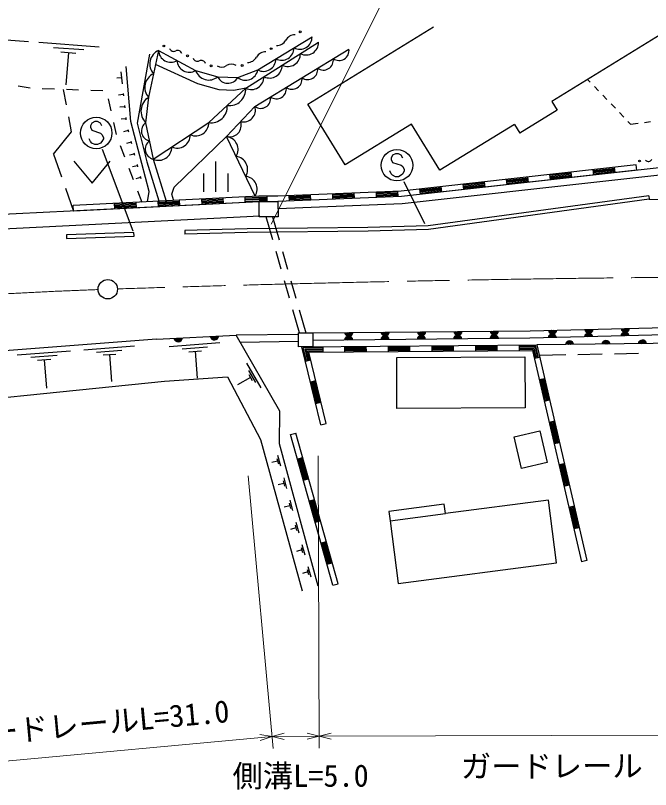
# Model space of a CAD drawing. Units: millimetres, scale not verified. Extents: x 40000 to 680000, y 20000 to 380000.
# Drawn here: x 463524 to 515922, y 252706 to 316581 of the extents above; entities that cross this region are included whole.
import ezdxf
from ezdxf.enums import TextEntityAlignment as Align

# ---------------------------------------------------------------- set-up
doc = ezdxf.new("R2010")
doc.units = ezdxf.units.MM
doc.header["$LTSCALE"] = 1000
doc.linetypes.add('CHAIN', pattern=[18.5, 12, -1.5, 3.5, -1.5])
for name, color, linetype, lineweight in [('M-BGD', 7, 'Continuous', 25), ('M-BMK', 2, 'CHAIN', 13), ('M-BMK-SRVR', 3, 'Continuous', 25), ('M-STR-HTXT', 7, 'Continuous', 13), ('M-STR-STRC', 7, 'Continuous', 25), ('M-STR-STRD', 7, 'Continuous', 25)]:
    doc.layers.add(name, color=color, linetype=linetype, lineweight=lineweight)
doc.styles.add('ＭＳ ゴシック', font='')
doc.styles.get('ＭＳ ゴシック').set_extended_font_data('MS Gothic')

msp = doc.modelspace()

# ---------------------------------------------------------------- linework, layer by layer
at = {"layer": 'M-BGD'}
for p, q in [((517786, 315659), (507771, 309489)), ((459881, 314801), (464590, 314443)), ((465446, 314378), (470435, 313999)), ((466668, 313950), (469163, 313761)), ((467267, 313570), (468514, 313476)), ((467890, 313523), (467688, 310862)), ((472220, 311939), (472326, 310945)), ((472273, 311442), (471875, 311400)), ((510729, 311311), (510945, 311086)), ((464735, 310580), (463751, 310759)), ((466731, 310492), (465732, 310523)), ((467723, 309208), (467476, 310469)), ((468730, 310430), (467731, 310461)), ((511292, 310725), (511638, 310365)), ((470729, 310369), (469730, 310400)), ((472421, 310050), (472023, 310007)), ((472410, 310149), (472431, 309950)), ((511985, 310004), (512331, 309644)), ((471412, 308716), (471194, 309692)), ((472515, 309155), (472536, 308956)), ((507771, 309489), (508213, 308773)), ((512677, 309283), (513024, 308922)), ((472526, 309055), (472128, 309013)), ((508213, 308773), (505131, 306875)), ((513370, 308562), (513717, 308201)), ((468160, 306967), (467914, 308227)), ((472631, 308061), (472234, 308019)), ((472621, 308160), (472642, 307961)), ((471847, 306764), (471629, 307740)), ((504690, 307591), (498549, 303808)), ((504690, 307591), (505131, 306875)), ((514063, 307841), (514280, 307615)), ((514280, 307615), (514916, 307697)), ((515412, 307761), (515908, 307824)), ((466674, 305149), (468160, 306967)), ((472820, 307082), (472433, 306980)), ((472794, 307178), (472845, 306985)), ((473073, 306114), (472686, 306013)), ((473048, 306211), (473099, 306017)), ((472548, 304892), (472190, 305825)), ((466674, 305149), (467327, 303269)), ((473327, 305147), (472940, 305045)), ((473301, 305244), (473352, 305050)), ((474898, 304725), (475948, 301257)), ((468343, 304551), (469843, 302751)), ((469843, 302751), (471343, 304551)), ((473580, 304180), (473193, 304078)), ((473555, 304276), (473606, 304083)), ((480038, 304529), (480038, 302029)), ((514750, 304253), (495348, 302092)), ((513011, 303607), (512961, 304054)), ((514800, 303806), (514750, 304253)), ((473265, 303025), (472907, 303958)), ((479038, 303529), (479038, 302029)), ((481038, 303529), (481038, 302029)), ((514800, 303806), (495382, 301643)), ((507595, 303456), (507644, 303009)), ((509393, 303566), (507605, 303367)), ((509403, 303477), (507614, 303277)), ((509433, 303208), (509383, 303655)), ((511172, 303855), (511222, 303407)), ((512971, 303964), (511182, 303765)), ((512981, 303875), (511192, 303676)), ((512991, 303786), (511202, 303586)), ((513001, 303696), (511212, 303497)), ((473834, 303212), (473447, 303111)), ((473809, 303309), (473859, 303116)), ((502238, 302769), (500449, 302570)), ((502278, 302411), (502228, 302858)), ((504017, 303058), (504066, 302610)), ((505816, 303167), (504027, 302968)), ((505826, 303078), (504037, 302879)), ((505836, 302989), (504047, 302789)), ((505845, 302899), (504057, 302700)), ((505855, 302810), (505806, 303257)), ((509413, 303387), (507624, 303188)), ((509423, 303298), (507634, 303098)), ((467655, 302324), (468308, 300443)), ((496861, 302261), (496911, 301813)), ((498660, 302370), (496871, 302171)), ((498670, 302281), (496881, 302082)), ((498680, 302192), (496891, 301992)), ((498700, 302013), (498650, 302460)), ((500439, 302659), (500489, 302212)), ((502248, 302680), (500459, 302480)), ((502258, 302590), (500469, 302391)), ((502268, 302501), (500479, 302301)), ((483610, 301659), (468286, 300893)), ((473982, 301158), (473624, 302091)), ((480689, 301062), (480666, 301512)), ((482486, 301152), (482464, 301601)), ((483613, 301569), (482468, 301512)), ((485164, 301680), (483610, 301659)), ((483613, 301569), (484280, 301578)), ((484285, 301218), (484279, 301668)), ((495348, 302092), (485164, 301680)), ((495382, 301643), (485176, 301230)), ((486078, 301717), (486096, 301267)), ((487880, 301700), (486082, 301627)), ((487884, 301610), (486085, 301537)), ((487887, 301520), (486089, 301447)), ((487895, 301340), (487876, 301790)), ((489675, 301862), (489693, 301413)), ((491477, 301845), (489679, 301772)), ((491481, 301755), (489682, 301683)), ((491484, 301665), (489686, 301593)), ((491488, 301576), (489690, 301503)), ((491492, 301486), (491473, 301935)), ((493272, 302008), (493290, 301558)), ((495074, 301991), (493276, 301918)), ((495078, 301901), (493279, 301828)), ((495081, 301811), (493283, 301738)), ((495085, 301721), (493287, 301648)), ((495089, 301631), (495071, 302081)), ((498690, 302102), (496901, 301903)), ((468308, 300443), (468286, 300893)), ((483624, 301209), (468308, 300443)), ((471677, 301062), (471700, 300613)), ((473480, 301062), (471682, 300972)), ((473484, 300972), (471686, 300882)), ((473489, 300882), (471691, 300792)), ((473498, 300703), (473475, 301152)), ((475273, 301242), (475295, 300792)), ((477075, 301242), (475277, 301152)), ((477080, 301152), (475282, 301062)), ((477084, 301062), (475286, 300972)), ((477089, 300972), (475291, 300882)), ((477093, 300882), (477071, 301332)), ((478868, 301422), (478891, 300972)), ((480671, 301422), (478873, 301332)), ((480675, 301332), (478877, 301242)), ((480680, 301242), (478882, 301152)), ((480684, 301152), (478886, 301062)), ((482473, 301422), (483616, 301479)), ((483618, 301389), (482477, 301332)), ((482482, 301242), (483621, 301299)), ((484281, 301488), (483616, 301479)), ((483618, 301389), (484282, 301398)), ((484284, 301308), (483621, 301299)), ((485176, 301230), (483624, 301209)), ((487891, 301430), (486092, 301357)), ((473493, 300792), (471695, 300703)), ((484762, 298054), (484216, 299960)), ((484727, 299967), (485276, 298058)), ((485450, 295651), (485037, 297093)), ((485552, 297097), (485967, 295656)), ((486138, 293247), (485725, 294689)), ((486243, 294695), (486658, 293253)), ((486958, 290380), (486413, 292286)), ((486934, 292292), (487483, 290384)), ((475171, 289862), (481723, 290193)), ((486879, 290263), (481723, 290193)), ((476207, 289274), (480393, 289593)), ((482056, 289616), (486882, 289701)), ((487159, 289249), (506537, 289392)), ((501473, 289354), (501476, 288904)), ((503276, 288918), (503273, 289368)), ((505073, 289381), (505076, 288931)), ((506537, 289392), (510663, 271604)), ((463660, 288585), (468052, 288919)), ((469152, 289003), (473337, 289322)), ((470220, 288804), (472312, 288963)), ((477275, 289075), (479367, 289234)), ((477819, 288836), (478866, 288915)), ((478342, 288876), (478512, 286643)), ((488717, 282814), (487159, 289249)), ((488874, 289171), (487273, 289160)), ((487534, 288083), (487273, 289160)), ((487387, 289070), (488875, 289081)), ((487387, 289070), (487621, 288105)), ((488875, 288991), (487501, 288981)), ((487708, 288126), (487501, 288981)), ((487616, 288892), (488876, 288901)), ((487616, 288892), (487796, 288147)), ((487730, 288803), (506181, 288939)), ((489154, 282920), (487730, 288803)), ((488873, 289261), (488877, 288811)), ((490673, 289275), (490677, 288825)), ((490674, 289185), (492474, 289198)), ((490675, 289095), (492475, 289108)), ((490675, 289005), (492475, 289018)), ((490676, 288915), (492476, 288928)), ((492477, 288838), (492473, 289288)), ((494273, 289301), (494276, 288851)), ((494274, 289211), (496074, 289224)), ((494274, 289121), (496074, 289134)), ((494275, 289031), (496075, 289044)), ((494276, 288941), (496076, 288954)), ((496076, 288864), (496073, 289314)), ((497873, 289328), (497876, 288878)), ((497874, 289238), (499674, 289251)), ((497874, 289148), (499674, 289161)), ((497875, 289058), (499675, 289071)), ((497876, 288968), (499676, 288981)), ((499676, 288891), (499673, 289341)), ((501474, 289264), (503274, 289278)), ((501474, 289174), (503274, 289188)), ((501475, 289084), (503275, 289098)), ((501476, 288994), (503276, 289008)), ((505074, 289291), (506466, 289301)), ((506395, 289211), (505074, 289201)), ((505075, 289111), (506323, 289120)), ((506252, 289030), (505075, 289021)), ((506181, 288939), (510224, 271502)), ((506252, 289030), (506425, 288282)), ((506513, 288302), (506323, 289120)), ((506395, 289211), (506601, 288322)), ((506688, 288343), (506466, 289301)), ((464780, 288375), (466976, 288543)), ((465351, 288124), (466449, 288208)), ((465900, 288166), (466079, 285824)), ((470764, 288564), (471810, 288644)), ((471287, 288604), (471457, 286372)), ((487446, 288062), (487883, 288168)), ((506776, 288363), (506338, 288261)), ((506730, 288562), (508938, 288601)), ((509937, 288618), (511937, 288653)), ((512937, 288671), (514937, 288706)), ((482598, 287878), (483766, 285855)), ((482755, 287294), (483339, 286283)), ((482766, 286964), (483058, 286458)), ((482912, 286711), (481834, 286088)), ((488307, 286419), (487870, 286313)), ((488381, 284585), (487957, 286334)), ((488468, 284606), (488045, 286355)), ((488556, 284627), (488132, 286376)), ((488643, 284648), (488220, 286398)), ((507183, 286610), (506744, 286508)), ((506832, 286528), (507239, 284775)), ((506920, 286549), (507326, 284795)), ((507007, 286569), (507414, 284815)), ((507095, 286589), (507502, 284836)), ((488293, 284563), (488731, 284669)), ((507151, 284754), (507589, 284856)), ((507996, 283103), (507558, 283001)), ((507645, 283021), (508052, 281268)), ((507733, 283042), (508140, 281288)), ((507821, 283062), (508227, 281309)), ((507908, 283082), (508315, 281329)), ((488717, 282814), (489154, 282920)), ((486210, 281992), (486643, 282114)), ((489715, 269566), (486210, 281992)), ((490148, 269688), (486643, 282114)), ((507964, 281248), (508403, 281349)), ((485154, 279814), (484683, 279685)), ((485094, 280035), (485214, 279593)), ((485151, 280288), (485392, 279404)), ((487216, 280083), (486783, 279961)), ((487358, 278253), (486870, 279985)), ((487445, 278277), (486956, 280010)), ((487532, 278302), (487043, 280034)), ((487618, 278326), (487130, 280058)), ((508809, 279596), (508371, 279494)), ((508459, 279514), (508865, 277761)), ((508546, 279535), (508953, 277781)), ((508634, 279555), (509041, 277802)), ((508722, 279575), (509128, 277822)), ((485659, 277965), (485192, 277838)), ((485599, 278184), (485719, 277747)), ((485656, 278435), (485895, 277560)), ((487272, 278228), (487705, 278350)), ((508778, 277741), (509216, 277842)), ((486159, 276591), (486395, 275724)), ((488193, 276618), (487760, 276496)), ((488595, 274861), (488107, 276594)), ((507504, 276582), (499007, 275477)), ((486162, 276126), (485700, 276000)), ((486103, 276342), (486221, 275909)), ((488336, 274788), (487847, 276520)), ((488422, 274812), (487934, 276545)), ((488509, 274837), (488020, 276569)), ((509623, 276089), (509184, 275987)), ((509272, 276008), (509679, 274254)), ((509360, 276028), (509766, 274274)), ((509447, 276048), (509854, 274295)), ((509535, 276069), (509942, 274315)), ((486660, 274755), (486893, 273897)), ((488249, 274763), (488682, 274886)), ((486662, 274295), (486205, 274170)), ((486604, 274509), (486721, 274081)), ((509591, 274234), (510029, 274335)), ((487158, 272928), (487389, 272079)), ((489171, 273153), (488738, 273031)), ((489313, 271323), (488824, 273055)), ((489399, 271347), (488911, 273080)), ((489486, 271372), (488997, 273104)), ((489573, 271396), (489084, 273129)), ((487160, 272473), (486707, 272349)), ((487102, 272685), (487218, 272260)), ((510663, 271604), (510224, 271502)), ((487598, 270869), (487713, 270449)), ((487653, 271110), (487882, 270269)), ((489226, 271299), (489659, 271421)), ((487656, 270659), (487207, 270537)), ((489715, 269566), (490148, 269688))]:
    msp.add_line(p, q, dxfattribs=at)
for points in [[(498549, 303808), (496197, 307625), (490727, 304256), (487641, 309265), (498017, 315657)], [(474898, 304725), (479477, 307745), (482521, 310577), (488539, 314377)], [(475331, 313700), (478391, 312041), (480208, 311521), (481860, 311451), (483512, 312088), (487996, 314825)], [(475331, 313700), (474500, 309833), (474264, 307732), (474898, 304725)], [(483300, 301680), (480941, 306582), (483276, 309067), (491041, 313811)], [(474587, 313395), (473556, 307707), (474359, 304514), (475366, 301272)], [(474411, 301196), (474558, 302067), (473029, 307841), (472652, 312372)], [(482521, 310577), (481533, 310399), (480330, 310446), (478560, 310942), (475081, 312535)], [(476593, 301288), (476436, 301823), (476609, 302421), (480941, 306582)], [(538274, 305882), (534171, 305796), (529472, 305440), (495382, 301643), (485176, 301230)], [(538287, 305283), (534200, 305197), (529528, 304843), (495427, 301044), (485201, 300630)], [(483624, 301209), (461329, 300094), (449401, 299048), (436879, 297623), (424123, 296002), (408067, 294006), (360731, 288823)], [(483684, 300010), (461411, 298897), (449521, 297854), (437022, 296432), (424273, 294812), (408207, 292814), (360862, 287630)], [(488060, 290387), (506005, 290560), (521675, 290938), (533616, 291056), (534810, 289708)], [(488509, 269491), (485310, 281226), (485334, 283940), (481723, 290193)], [(534111, 287325), (533333, 290253), (521655, 290336), (505969, 289958), (488064, 289770)], [(475171, 289862), (456542, 288444), (448022, 287146), (428104, 284974), (416540, 283511), (366827, 277859)], [(533858, 286472), (532949, 289710), (506537, 289392)], [(366827, 277859), (370011, 276880), (405506, 279358), (451502, 283936), (475810, 286414), (481025, 286768), (483739, 281600), (487185, 269115)], [(494429, 274882), (495103, 269701), (508177, 271400), (507504, 276582)]]:
    msp.add_lwpolyline(points, dxfattribs=at)
for points in [[(483624, 301209), (485176, 301230), (485193, 299973), (483641, 299952)], [(486878, 290380), (488060, 290387), (488067, 289254), (486885, 289247)], [(494980, 288365), (505552, 288412), (505571, 284190), (494998, 284143)], [(506803, 282300), (507393, 279681), (505268, 279202), (504678, 281821)], [(494429, 274882), (499007, 275477), (498907, 276245), (494330, 275650)]]:
    msp.add_lwpolyline(points, close=True, dxfattribs=at)
for centre in [(487022, 315227), (475772, 314063), (484622, 313843), (477716, 313245), (479659, 312427), (482223, 312458), (515023, 304571)]:
    msp.add_circle(centre, 75, dxfattribs=at)
for centre, radius, start, end in [((486566, 314132), 846, 88.44086, 151.53326), ((485079, 314938), 846, 268.44086, 331.53326), ((486980, 314810), 1017, 241.9493, 0.86102), ((487498, 314360), 1041, 243.5927, 0.94168), ((475835, 312580), 1228, 114.23041, 221.53055), ((476338, 313731), 1007, 181.77599, 301.29704), ((476584, 313987), 370, 198.60094, 295.73175), ((476904, 313321), 370, 18.60094, 115.73175), ((485485, 313898), 1017, 241.9493, 0.86102), ((490224, 313693), 825, 234.61813, 8.22691), ((478527, 313169), 370, 198.60094, 295.73175), ((482679, 313554), 846, 268.44086, 331.53326), ((484166, 312747), 846, 88.44086, 151.53326), ((483990, 312985), 1017, 241.9493, 0.86102), ((485993, 313410), 1041, 243.5927, 0.94168), ((488930, 312902), 825, 234.61813, 8.22691), ((477868, 312901), 1007, 181.77599, 301.29704), ((478848, 312503), 370, 18.60094, 115.73175), ((480543, 312987), 675, 235.26066, 306.1453), ((481339, 311898), 675, 55.26066, 126.1453), ((484489, 312460), 1041, 243.5927, 0.94168), ((475420, 310647), 1228, 114.23041, 221.53055), ((479476, 312399), 1143, 198.28556, 309.82365), ((482494, 312267), 1034, 232.17906, 350.00562), ((487636, 312111), 825, 234.61813, 8.22691), ((481053, 311919), 934, 205.21695, 329.87499), ((482984, 311510), 1041, 243.5927, 0.94168), ((486342, 311321), 825, 234.61813, 8.22691), ((481194, 310477), 1330, 261.55408, 4.30586), ((485048, 310530), 825, 234.61813, 8.22691), ((475244, 308686), 1367, 122.94912, 224.2292), ((483754, 309740), 825, 234.61813, 8.22691), ((479672, 309061), 1330, 261.55408, 4.30586), ((482345, 308772), 977, 255.9869, 17.5674), ((474756, 307051), 840, 125.79535, 258.00042), ((478391, 307731), 1086, 246.06514, 0.76803), ((481178, 307530), 977, 255.9869, 17.5674), ((476865, 306724), 1086, 246.06514, 0.76803), ((475073, 305547), 840, 125.79535, 258.00042), ((480819, 305517), 1072, 327.94372, 83.44368), ((475339, 305717), 1086, 246.06514, 0.76803), ((481605, 303883), 1072, 327.94372, 83.44368), ((515750, 304864), 328, 225.16989, 328.71668), ((482391, 302249), 1072, 327.94372, 83.44368), ((510839, 290731), 354, 190.17776, 352.58294), ((510839, 290731), 283, 192.4018, 350.3589), ((510839, 290731), 212, 196.14813, 346.61258), ((510839, 290731), 142, 203.85986, 338.90085), ((510839, 290731), 100, 214.17752, 328.58319), ((513838, 290803), 354, 190.17776, 352.58294), ((513838, 290803), 283, 192.4018, 350.3589), ((513838, 290803), 212, 196.14813, 346.61258), ((513838, 290803), 142, 203.85986, 338.90085), ((513838, 290803), 100, 214.17752, 328.58319), ((479942, 290158), 354, 191.68978, 354.09496), ((479942, 290158), 283, 193.91382, 351.87092), ((479942, 290158), 212, 197.66015, 348.12459), ((479942, 290158), 142, 205.37188, 340.41286), ((479942, 290158), 100, 215.68954, 330.0952), ((491017, 289747), 354, 9.40065, 171.80583), ((491032, 290470), 354, 189.34998, 351.75516), ((491017, 289747), 283, 11.62469, 169.58179), ((491032, 290470), 283, 191.57402, 349.53112), ((491032, 290470), 212, 195.32034, 345.78479), ((491032, 290470), 142, 203.03207, 338.07306), ((491032, 290470), 100, 213.34974, 327.7554), ((494017, 289778), 354, 9.40065, 171.80583), ((494032, 290499), 354, 189.34998, 351.75516), ((494017, 289778), 283, 11.62469, 169.58179), ((494032, 290499), 283, 191.57402, 349.53112), ((494032, 290499), 212, 195.32034, 345.78479), ((494032, 290499), 142, 203.03207, 338.07306), ((494032, 290499), 100, 213.34974, 327.7554), ((497017, 289810), 354, 9.40065, 171.80583), ((497032, 290528), 354, 189.34998, 351.75516), ((497017, 289810), 283, 11.62469, 169.58179), ((497032, 290528), 283, 191.57402, 349.53112), ((497017, 289810), 212, 15.37102, 165.83546), ((497032, 290528), 212, 195.32034, 345.78479), ((497032, 290528), 142, 203.03207, 338.07306), ((497032, 290528), 100, 213.34974, 327.7554), ((500017, 289841), 354, 9.40065, 171.80583), ((500032, 290557), 354, 189.34998, 351.75516), ((500017, 289841), 283, 11.62469, 169.58179), ((500032, 290557), 283, 191.57402, 349.53112), ((500017, 289841), 212, 15.37102, 165.83546), ((500032, 290557), 212, 195.32034, 345.78479), ((500032, 290557), 142, 203.03207, 338.07306), ((500032, 290557), 100, 213.34974, 327.7554), ((503017, 289873), 354, 9.40065, 171.80583), ((503032, 290586), 354, 189.34998, 351.75516), ((503017, 289873), 283, 11.62469, 169.58179), ((503032, 290586), 283, 191.57402, 349.53112), ((503017, 289873), 212, 15.37102, 165.83546), ((503032, 290586), 212, 195.32034, 345.78479), ((503017, 289873), 142, 23.08275, 158.12373), ((503032, 290586), 142, 203.03207, 338.07306), ((503032, 290586), 100, 213.34974, 327.7554), ((507815, 289949), 354, 10.17638, 172.58156), ((507840, 290658), 354, 190.17776, 352.58294), ((507815, 289949), 283, 12.40042, 170.35752), ((507840, 290658), 283, 192.4018, 350.3589), ((507815, 289949), 212, 16.14675, 166.61119), ((507840, 290658), 212, 196.14813, 346.61258), ((507815, 289949), 142, 23.85848, 158.89946), ((507840, 290658), 142, 203.85986, 338.90085), ((507815, 289949), 100, 34.17614, 148.5818), ((507840, 290658), 100, 214.17752, 328.58319), ((510814, 290021), 354, 10.17638, 172.58156), ((510814, 290021), 283, 12.40042, 170.35752), ((510814, 290021), 212, 16.14675, 166.61119), ((510814, 290021), 142, 23.85848, 158.89946), ((510814, 290021), 100, 34.17614, 148.5818), ((513814, 290093), 354, 10.17638, 172.58156), ((513814, 290093), 283, 12.40042, 170.35752), ((513814, 290093), 212, 16.14675, 166.61119), ((513814, 290093), 142, 23.85848, 158.89946), ((513814, 290093), 100, 34.17614, 148.5818), ((476946, 290006), 354, 191.68978, 354.09496), ((476946, 290006), 283, 193.91382, 351.87092), ((476946, 290006), 212, 197.66015, 348.12459), ((476946, 290006), 142, 205.37188, 340.41286), ((476946, 290006), 100, 215.68954, 330.0952), ((491017, 289747), 212, 15.37102, 165.83546), ((491017, 289747), 142, 23.08275, 158.12373), ((491017, 289747), 100, 33.40041, 147.80607), ((494017, 289778), 212, 15.37102, 165.83546), ((494017, 289778), 142, 23.08275, 158.12373), ((494017, 289778), 100, 33.40041, 147.80607), ((497017, 289810), 142, 23.08275, 158.12373), ((497017, 289810), 100, 33.40041, 147.80607), ((500017, 289841), 142, 23.08275, 158.12373), ((500017, 289841), 100, 33.40041, 147.80607), ((503017, 289873), 100, 33.40041, 147.80607), ((509245, 289370), 354, 9.48875, 171.89393), ((509245, 289370), 283, 11.71279, 169.66989), ((509245, 289370), 212, 15.45912, 165.92357), ((509245, 289370), 142, 23.17085, 158.21184), ((509245, 289370), 100, 33.48851, 147.89417), ((512245, 289406), 354, 9.48875, 171.89393), ((512245, 289406), 283, 11.71279, 169.66989), ((512245, 289406), 212, 15.45912, 165.92357), ((512245, 289406), 142, 23.17085, 158.21184), ((512245, 289406), 100, 33.48851, 147.89417), ((515244, 289443), 354, 9.48875, 171.89393), ((515244, 289443), 283, 11.71279, 169.66989), ((515244, 289443), 212, 15.45912, 165.92357), ((515244, 289443), 142, 23.17085, 158.21184), ((515244, 289443), 100, 33.48851, 147.89417)]:
    msp.add_arc(centre, radius, start, end, dxfattribs=at)
at = {"layer": 'M-BMK'}
for centre, radius, start, end in [((535146, -1628083), 1923138, 90.1136, 91.88341), ((483712, -80456), 374655, 92.04511, 97.36711)]:
    msp.add_arc(centre, radius, start, end, dxfattribs=at)
at = {"layer": 'M-BMK-SRVR'}
msp.add_circle((471141, 293989), 800, dxfattribs=at)
at = {"layer": 'M-STR-HTXT'}
for p, q in [((488504, 280229), (488585, 256105)), ((482710, 278594), (484787, 256096)), ((453823, 254242), (484695, 257091)), ((484695, 257091), (483676, 257249)), ((484695, 257091), (483722, 256751)), ((484695, 257091), (485694, 257345)), ((484695, 257091), (488581, 257105)), ((484695, 257091), (485695, 256845)), ((488581, 257105), (487581, 257351)), ((488581, 257105), (487582, 256851)), ((488581, 257105), (489581, 257358)), ((488581, 257105), (535681, 257263)), ((488581, 257105), (489582, 256858))]:
    msp.add_line(p, q, dxfattribs=at)
msp.add_lwpolyline([(484608, 299365), (496077, 322297), (516827, 322297)], dxfattribs=at)
at = {"layer": 'M-STR-STRC'}
for p, q in [((469829, 307707), (469711, 307470)), ((469711, 307470), (469711, 307352)), ((469711, 307352), (469829, 307116)), ((470066, 307825), (469829, 307707)), ((470302, 307825), (470066, 307825)), ((470538, 307707), (470302, 307825)), ((470656, 307470), (470538, 307707)), ((469829, 307116), (470538, 306879)), ((470538, 306879), (470656, 306761)), ((470656, 306761), (470775, 306525)), ((469711, 306170), (469593, 306407)), ((469829, 306052), (469711, 306170)), ((470066, 305934), (469829, 306052)), ((470538, 306052), (470302, 305934)), ((470656, 306170), (470538, 306052)), ((470775, 306407), (470656, 306170)), ((470775, 306525), (470775, 306407)), ((470302, 305934), (470066, 305934)), ((470685, 305554), (473212, 298818)), ((494644, 305052), (494526, 304815)), ((494526, 304815), (494526, 304697)), ((494526, 304697), (494644, 304461)), ((494881, 305170), (494644, 305052)), ((495117, 305170), (494881, 305170)), ((495354, 305052), (495117, 305170)), ((495472, 304815), (495354, 305052)), ((494644, 304461), (495354, 304224)), ((495354, 304224), (495472, 304106)), ((495472, 304106), (495590, 303870)), ((494526, 303515), (494408, 303752)), ((494644, 303397), (494526, 303515)), ((495472, 303515), (495354, 303397)), ((495590, 303752), (495472, 303515)), ((495590, 303870), (495590, 303752)), ((494881, 303279), (494644, 303397)), ((495117, 303279), (494881, 303279)), ((495354, 303397), (495117, 303279)), ((497303, 299397), (495604, 302842))]:
    msp.add_line(p, q, dxfattribs=at)
for centre in [(470184, 306879), (494999, 304224)]:
    msp.add_circle(centre, 1300, dxfattribs=at)
at = {"layer": 'M-STR-STRD'}
for p, q in [((515783, 301710), (515823, 301412)), ((515823, 301412), (531096, 301360)), ((477489, 298843), (477498, 298543))]:
    msp.add_line(p, q, dxfattribs=at)
for points in [[(515783, 301710), (497580, 299221), (492611, 299095), (482636, 298985), (477489, 298843)], [(515823, 301412), (497604, 298921), (492617, 298795), (482642, 298685), (477498, 298543)]]:
    msp.add_lwpolyline(points, dxfattribs=at)
msp.add_lwpolyline([(467741, 298165), (473314, 298368), (473303, 298671), (467730, 298469)], close=True, dxfattribs=at)

# ---------------------------------------------------------------- texts
at = {"layer": 'M-STR-HTXT', "style": 'ＭＳ ゴシック'}
for s, rotation, p in [('ガードレールL=31.0', 5.274, (470105, 256708)), ('ガードレール L=47.0', 0.193, (512144, 253184)), ('側溝L=5.0', 0.193, (487058, 252374))]:
    msp.add_text(s, height=1833, rotation=rotation, dxfattribs=at).set_placement(p, align=Align.BOTTOM_CENTER)

doc.saveas('drawing.dxf')
